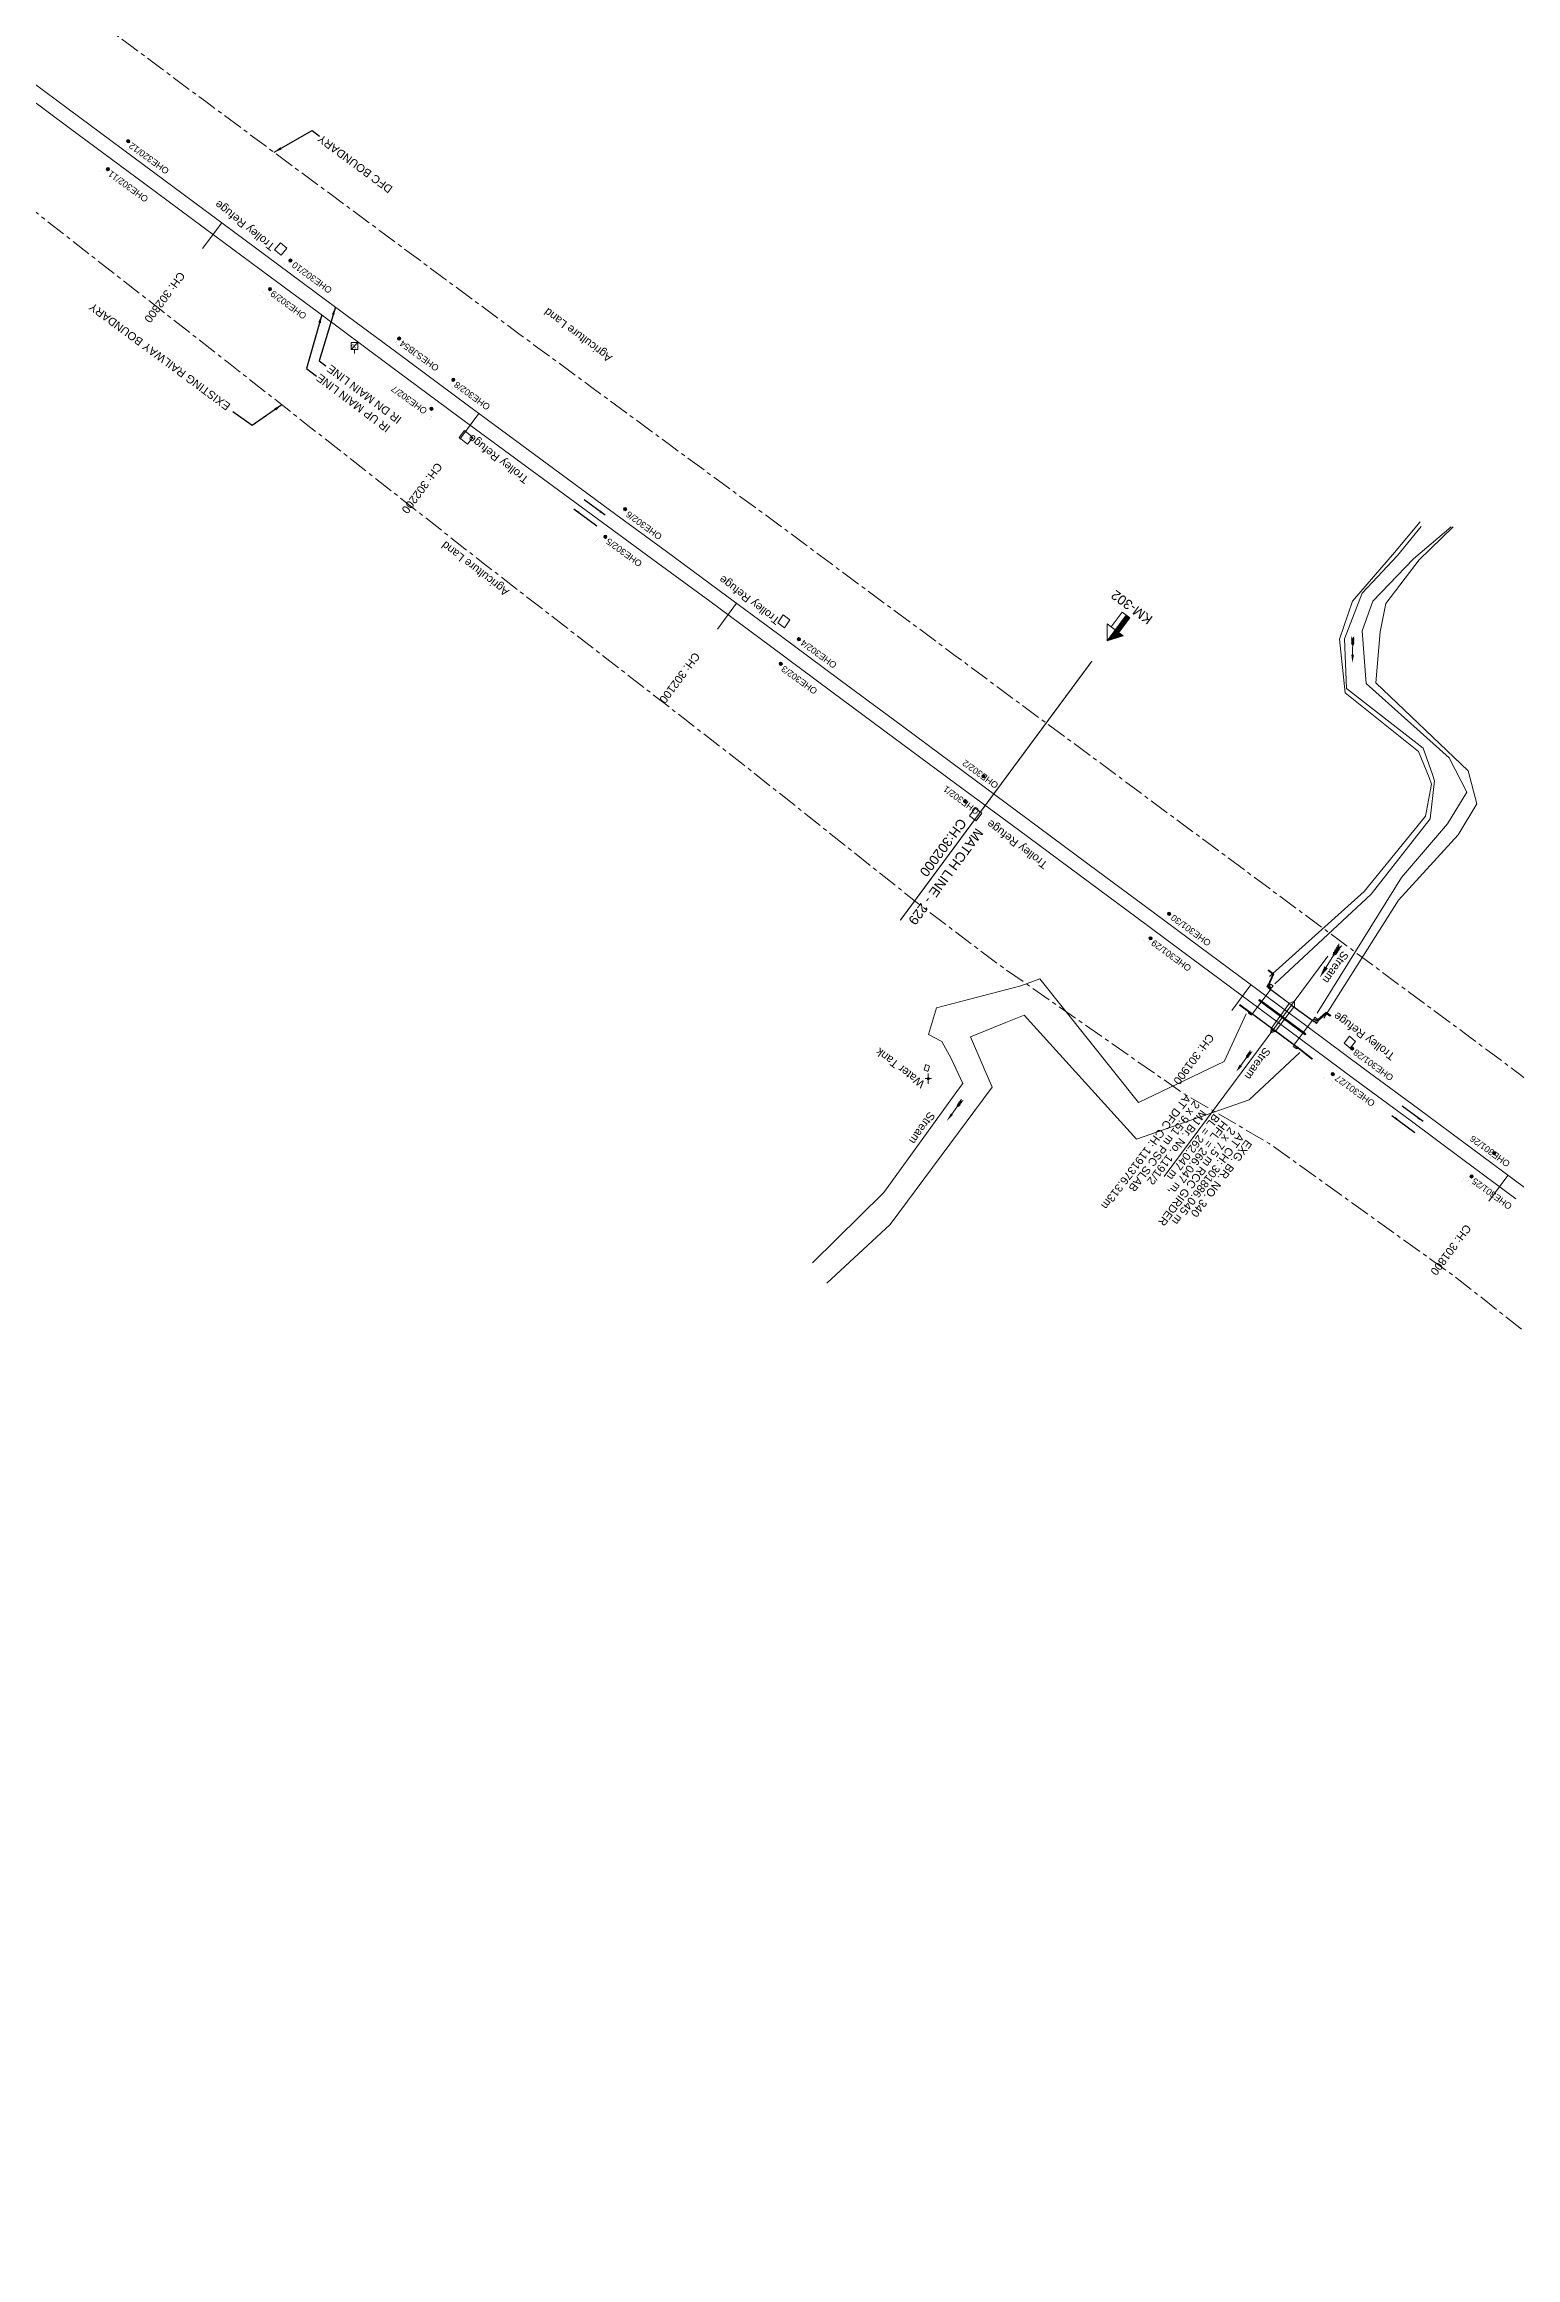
# Model space of a CAD drawing. Header units: metres. Extents: x 628572 to 650094, y 3375792 to 3391117.
# Drawn here: x 642899 to 643359, y 3380538 to 3381229 of the extents above; entities that cross this region are included whole.
import ezdxf
from ezdxf.enums import TextEntityAlignment as Align

# ---------------------------------------------------------------- set-up
doc = ezdxf.new("R2010")
doc.units = ezdxf.units.M
doc.header["$MEASUREMENT"] = 0
doc.linetypes.add('CENTER', pattern=[2, 1.25, -0.25, 0.25, -0.25])
doc.linetypes.add('PHANTOM2', pattern=[1.25, 0.625, -0.125, 0.125, -0.125, 0.125, -0.125])
for name, color, linetype, lineweight in [('Bore', 8, 'Continuous', 0), ('BRIDGE DETAILS PLAN', 7, 'Continuous', 0), ('CANAL_BOTTOM', 5, 'Continuous', 0), ('CANAL_TOP', 5, 'Continuous', 0), ('Culvert Parapet', 7, 'Continuous', 0), ('DFCC BOUNDARY', 6, 'CENTER', 0), ('Existing Chainage', 7, 'Continuous', 0), ('Existing IR Track', 143, 'Continuous', 0), ('Existing Railway Boundary', 7, 'CENTER', 0), ('flow direction', 7, 'Continuous', 0), ('KM STONE', 7, 'Continuous', 0), ('MATCH LINE', 7, 'Continuous', 0), ('OHE MAST', 8, 'Continuous', 0), ('Piers_Abutment', 7, 'Continuous', 0), ('Retaining Wall', 251, 'Continuous', 0), ('River Text', 5, 'Continuous', 0), ('Side Details', 251, 'Continuous', 0), ('Tank', 7, 'Continuous', 0), ('Text', 251, 'Continuous', 0), ('Trolley Stand', 251, 'Continuous', 0), ('Wing Wall', 7, 'Continuous', 0), ('WL', 7, 'Continuous', 0)]:
    doc.layers.add(name, color=color, linetype=linetype, lineweight=lineweight)
doc.styles.add('CUT-FILL', font='cut-fill.shx', dxfattribs={"height": 2})
doc.styles.get("Standard").update_dxf_attribs({"font": 'arial.ttf'})
doc.styles.add('Style-Arial', font='arial.ttf')
doc.styles.add('Text', font='arial.ttf', dxfattribs={"height": 2})
doc.dimstyles.new('ISO-25', dxfattribs={"dimtxt": 2.5, "dimasz": 2.5, "dimexe": 1.25, "dimexo": 0.625, "dimtad": 1, "dimtxsty": 'Standard', "dimcen": 2.5, "dimadec": 0, "dimazin": 0, "dimtfac": 1, "dimtmove": 0, "dimatfit": 3, "dimfxl": 1, "dimarcsym": 0})

# ---------------------------------------------------------------- blocks, each defined once
blk = doc.blocks.new('River A')
at = {"layer": 'River Text'}
for p, q in [((0, 0), (-3.6, 7.5, -1499.5)), ((0.1, 6), (-3.5, 13.6, -1499.5)), ((0.1, 3.3), (-3.5, 10.8, -1499.5)), ((0.2, 9.9), (-3.4, 17.4, -1499.5)), ((0.3, 12.9), (-3.3, 20.5, -1499.5)), ((0.4, 16.4), (-3.2, 24, -1499.5)), ((0.5, 20.3), (-3.1, 27.8, -1499.5)), ((0.5, 22.3), (0, 0)), ((0, 0), (4, 7.4, -1499.5)), ((0.1, 6), (4.1, 13.4, -1499.5)), ((0.1, 3.3), (4.1, 10.7, -1499.5)), ((0.2, 9.9), (4.2, 17.2, -1499.5)), ((0.3, 12.9), (4.3, 20.3, -1499.5)), ((0.4, 16.4), (4.4, 23.8, -1499.5)), ((0.5, 20.3), (4.5, 27.7, -1499.5))]:
    blk.add_line(p, q, dxfattribs=at)
at = {"layer": 'River Text', "flags": 128}
blk.add_lwpolyline([(-0.7, -27.7), (0.5, 22.3)], dxfattribs=at)
at = {"layer": 'River Text', "extrusion": (0, 0, -1)}
blk.add_solid([(-3.5, -27.8), (1.3, -52.7), (4.8, -27.6)], dxfattribs=at)
blk = doc.blocks.new('BORE')
at = {"ltscale": 0.5}
for q in [(-0.99, 0), (0, 1.64), (0.99, 0), (0, -1.64)]:
    blk.add_line((0, 0), q, dxfattribs=at)
blk.add_circle((0, 0), 0.328, dxfattribs=at)
blk = doc.blocks.new('WL')
at = {"layer": 'WL'}
for p, q in [((1.07, 3.42), (-1.06, 3.42)), ((-1.06, 3.42), (-1.06, 1.29)), ((-1.06, 1.29), (1.07, 1.29)), ((0, 1.29), (0, 0)), ((1.07, 1.29), (1.07, 3.42))]:
    blk.add_line(p, q, dxfattribs=at)
at = {"layer": 'WL', "flags": 128}
blk.add_lwpolyline([(-1.06, 1.29), (1.07, 3.42)], dxfattribs=at)
at = {"layer": 'WL', "char_height": 0.739, "attachment_point": 7, "rotation": 180, "line_spacing_factor": 0.6, "style": 'CUT-FILL'}
for s, insert in [('W', (-0.02, 2.94)), ('L', (0.5, 1.93))]:
    blk.add_mtext(s, dxfattribs=dict(at, insert=insert))
blk = doc.blocks.new('OHE MAST')
h = blk.add_hatch(color=256)
edge = h.paths.add_edge_path()
edge.add_arc((0, 0), 0.514, 0, 360)
at = {"const_width": 0.01, "flags": 128}
for points in [[(1.5, 3.5), (1.5, 2), (-1.5, 2), (-1.5, 3.5)], [(0, 2), (0, 0)]]:
    blk.add_lwpolyline(points, dxfattribs=at)
blk.add_circle((0, 0), 0.514)
blk = doc.blocks.new('KM POST PLAN')
h = blk.add_hatch(color=256)
h.paths.add_polyline_path([(-6.3, -8.5), (0, 0), (0, -8.5), (-3, -8.5)], flags=16)
h.paths.add_polyline_path([(-3, -20), (-3, -8.5), (0, -8.5), (0, -20)], flags=16)
at = {"flags": 128}
for points in [[(0, 0), (-6.3, -8.5), (6.3, -8.5)], [(0, 0), (0, -20)], [(0, 0), (6.3, -8.5)], [(3, -8.5), (3, -20), (-3, -20), (-3, -8.5)]]:
    blk.add_lwpolyline(points, dxfattribs=at)

msp = doc.modelspace()

# ---------------------------------------------------------------- linework, layer by layer
at = {"layer": 'BRIDGE DETAILS PLAN', "flags": 128}
msp.add_lwpolyline([(643249.2076, 3380875.7119), (643300.2563, 3380944.5685)], dxfattribs=at)
at = {"layer": 'CANAL_BOTTOM', "linetype": 'Continuous', "flags": 128}
for points in [[(643283.7362, 3380935.8317), (643313.8474, 3380963.8848), (643332.2836, 3380987.426), (643333.6248, 3380999.3568), (643332.9448, 3381001.283), (643330.051, 3381009.4638), (643306.1122, 3381028.1354), (643305.5209, 3381043.6378), (643311.0063, 3381057.8943), (643322.0609, 3381069.7025), (643329.4662, 3381078.7235)], [(643338.8137, 3381078.6475), (643327.0993, 3381068.7142), (643314.395, 3381055.4108), (643310.9979, 3381046.1374), (643312.2241, 3381029.6779), (643338.1768, 3381006.4872), (643343.7326, 3380995.7498), (643337.6283, 3380985.8375), (643323.2686, 3380969.1139), (643296.9361, 3380926.7201)]]:
    msp.add_lwpolyline(points, dxfattribs=at)
at = {"layer": 'CANAL_TOP', "linetype": 'Continuous', "flags": 128}
for points in [[(643282.0637, 3380938.1772), (643311.7001, 3380964.7319), (643330.8446, 3380988.2931), (643332.7052, 3380998.2381), (643331.9901, 3381000.3978), (643328.5965, 3381008.5031), (643305.6867, 3381026.8143), (643303.9165, 3381043.6098), (643307.997, 3381055.3999), (643321.1689, 3381070.6398), (643329.1692, 3381080.1871)], [(643339.3983, 3381078.6845), (643328.8789, 3381068.349), (643318.3726, 3381054.7255), (643316.6758, 3381045.8219), (643315.3129, 3381029.9625), (643344.1873, 3381002.4412), (643346.8256, 3380992.1002), (643341.0016, 3380982.414), (643322.3817, 3380962.0267), (643299.0483, 3380925.1057)], [(643274.7572, 3380926.4599), (643267.96, 3380911.6404), (643241.1784, 3380898.7671), (643210.3639, 3380937.4055), (643204.3503, 3380935.2501), (643178.0831, 3380928.3354), (643175.5567, 3380920.0438), (643179.7685, 3380917.8659), (643182.6065, 3380912.504), (643186.3052, 3380904.7898), (643185.2094, 3380903.3371), (643161.6106, 3380870.6419), (643139.3689, 3380848.6805)], [(643291.5243, 3380914.4627), (643275.7587, 3380899.6747), (643240.5287, 3380887.3603), (643205.3917, 3380926.1042), (643199.7013, 3380923.7967), (643188.6328, 3380919.3736), (643195.4955, 3380903.6004), (643163.5858, 3380860.6471), (643143.8015, 3380842.4026)]]:
    msp.add_lwpolyline(points, dxfattribs=at)
at = {"layer": 'Culvert Parapet', "linetype": 'Continuous', "flags": 128}
for points in [[(643278.9645, 3380930.9573), (643278.8828, 3380930.8998), (643286.051, 3380925.5891), (643286.1327, 3380925.6466), (643278.9645, 3380930.9573)], [(643288.8556, 3380929.3718), (643288.8099, 3380929.2824), (643281.6669, 3380934.6418), (643281.7126, 3380934.7312), (643288.8556, 3380929.3718)], [(643276.0637, 3380927.0043), (643275.988, 3380926.9199), (643283.1714, 3380921.5928), (643283.2447, 3380921.684), (643276.0637, 3380927.0043)], [(643286.0296, 3380925.4253), (643285.9595, 3380925.3267), (643278.786, 3380930.7088), (643278.8563, 3380930.796), (643286.0296, 3380925.4253)], [(643293.2816, 3380920.0631), (643293.2201, 3380919.9731), (643286.0441, 3380925.2946), (643286.087, 3380925.3986), (643293.2816, 3380920.0631)], [(643286.2364, 3380925.5915), (643286.1673, 3380925.5009), (643293.3363, 3380920.1796), (643293.4062, 3380920.2769), (643286.2364, 3380925.5915)], [(643288.9069, 3380929.145), (643288.9557, 3380929.257), (643296.1633, 3380923.9955), (643296.1144, 3380923.8835), (643288.9069, 3380929.145)], [(643283.4172, 3380921.6324), (643283.3641, 3380921.5398), (643290.4701, 3380916.1694), (643290.5406, 3380916.2653), (643283.4172, 3380921.6324)]]:
    msp.add_lwpolyline(points, close=True, dxfattribs=at)
at = {"layer": 'DFCC BOUNDARY', "ltscale": 5, "flags": 128}
msp.add_lwpolyline([(643812.3093, 3380572.2631), (643808.6724, 3380574.9777), (643793.2095, 3380586.5191), (643778.2448, 3380597.6421), (643763.3482, 3380608.7144), (643749.7736, 3380618.8204), (643735.9982, 3380629.076), (643723.1947, 3380638.6), (643709.7998, 3380648.5621), (643690.0477, 3380662.9402), (643670.4357, 3380677.2164), (643654.8999, 3380688.7702), (643639.33, 3380700.3503), (643623.6793, 3380711.9753), (643608.0162, 3380723.6096), (643592.0244, 3380735.5214), (643576.0362, 3380747.4305), (643559.2149, 3380759.9262), (643542.8146, 3380772.109), (643525.4077, 3380785.0526), (643508.5729, 3380797.5713), (643491.5674, 3380810.185), (643474.9054, 3380822.5435), (643458.6431, 3380834.5901), (643442.5469, 3380846.5134), (643427.1858, 3380857.9465), (643411.8459, 3380869.3639), (643394.9279, 3380881.9183), (643378.0712, 3380894.4272), (643361.5733, 3380906.6656), (643345.0316, 3380918.9365), (643327.8173, 3380931.7135), (643310.7678, 3380944.3682), (643276.4247, 3380969.8455), (643259.3635, 3380982.507), (643242.1351, 3380995.2928), (643222.7062, 3381009.6831), (643203.0589, 3381024.2351), (643183.8178, 3381038.4897), (643164.43, 3381052.853), (643145.2327, 3381067.0902), (643126.2605, 3381081.1605), (643109.9442, 3381093.1269), (643094.185, 3381104.6835), (643070.7732, 3381121.9216), (643047.567, 3381139.0085), (643025.8074, 3381155.1407), (643004.0325, 3381171.2845), (642988.5407, 3381182.7648), (642971.6994, 3381195.2495), (642949.8305, 3381211.504), (642926.6521, 3381228.7318), (642912.2142, 3381239.4542), (642897.7112, 3381250.225), (642880.681, 3381262.8766), (642863.5492, 3381275.6037), (642848.8569, 3381286.5082), (642830.5771, 3381300.0787), (642815.3655, 3381311.3602), (642796.6216, 3381325.2614), (642779.3631, 3381338.0981), (642762.2123, 3381350.8547), (642746.7818, 3381362.2976), (642731.1837, 3381373.8649), (642713.7244, 3381386.8427), (642695.8795, 3381400.107), (642676.186, 3381414.7288), (642656.3739, 3381429.4386), (642638.7427, 3381442.5386), (642620.5543, 3381456.0528), (642604.8402, 3381467.7078), (642587.9896, 3381480.2058), (642565.2925, 3381497.0883), (642541.6892, 3381514.6448), (642525.704, 3381526.5194), (642509.7629, 3381538.3612), (642491.0733, 3381552.2518), (642472.4595, 3381566.086), (642458.4237, 3381576.5074), (642444.2456, 3381587.0343), (642429.7967, 3381597.7603), (642415.357, 3381608.4793), (642397.6705, 3381621.593), (642380.0084, 3381634.6886), (642363.7544, 3381646.7691), (642347.2259, 3381659.0537), (642330.8575, 3381671.2261), (642314.3519, 3381683.5006), (642297.8931, 3381695.7457), (642281.8453, 3381707.6851), (642264.9228, 3381720.2432), (642248.3602, 3381732.5341), (642230.5414, 3381745.7954), (642212.7106, 3381759.0381), (642195.2367, 3381772.0213), (642177.7043, 3381785.0479), (642157.1992, 3381800.2569), (642136.6249, 3381815.5171), (642118.9645, 3381828.6404), (642101.3287, 3381841.7453), (642081.6266, 3381856.3336), (642061.8408, 3381870.9838), (642042.7256, 3381885.154), (642023.486, 3381899.4164), (642005.9697, 3381912.4264), (641988.4231, 3381925.4588), (641970.4215, 3381938.796), (641952.2749, 3381952.2408), (641931.9264, 3381967.3701), (641911.6528, 3381982.4438), (641898.9656, 3381991.8514), (641886.5608, 3382001.0055), (641876.0335, 3382008.8624), (641864.0463, 3382017.7726), (641852.3291, 3382026.4822), (641837.115, 3382037.7582), (641821.9667, 3382048.9854), (641806.6184, 3382060.3889), (641791.2687, 3382071.7933), (641778.1757, 3382081.5216), (641765.0647, 3382091.263), (641751.1214, 3382101.6324), (641737.1136, 3382112.0497), (641726.4516, 3382119.9432), (641715.7754, 3382127.8472), (641700.446, 3382139.2493), (641685.0398, 3382150.7085), (641672.5358, 3382160.0238), (641659.9859, 3382169.3732), (641642.1375, 3382182.6543), (641624.3659, 3382195.8782), (641611.4997, 3382205.4411), (641598.7051, 3382214.9508), (641579.3318, 3382229.3615), (641559.9393, 3382243.7865), (641545.7561, 3382254.3093), (641531.6069, 3382264.7929), (641516.2129, 3382276.2423), (641500.7739, 3382287.7114), (641484.9887, 3382299.3992), (641469.298, 3382311.017), (641453.4587, 3382322.7603), (641437.5808, 3382334.5322), (641423.9882, 3382344.5278), (641410.4861, 3382354.4572), (641398.1591, 3382363.7061), (641385.5887, 3382373.1374), (641369.5481, 3382385.0615), (641353.581, 3382396.931), (641340.174, 3382406.8961), (641326.8342, 3382416.8112), (641313.9782, 3382426.3292), (641301.2155, 3382435.7781), (641284.3444, 3382448.3055), (641267.4776, 3382460.8298), (641251.7036, 3382472.5569), (641235.976, 3382484.2496), (641219.0383, 3382496.817), (641202.2584, 3382509.2673), (641189.76, 3382518.5659), (641177.2671, 3382527.8539), (641163.4298, 3382538.1046), (641149.6816, 3382548.2893), (641137.5323, 3382557.3376), (641125.4142, 3382566.3629), (641111.3917, 3382576.7766), (641097.4434, 3382587.1352), (641086.4887, 3382595.2709), (641075.334, 3382603.5555), (641061.7644, 3382613.6593), (641047.9094, 3382623.9756), (641033.6643, 3382634.5297), (641019.4811, 3382645.038), (641006.7027, 3382654.5421), (640993.8916, 3382664.0705), (640978.9563, 3382675.1623), (640963.9965, 3382686.2723), (640946.2836, 3382699.3937), (640928.6538, 3382712.4537), (640913.4131, 3382723.7566), (640898.2075, 3382735.0336), (640883.6572, 3382745.852), (640855.1845, 3382767.015), (640841.3158, 3382777.3197), (640825.904, 3382788.7498), (640810.5106, 3382800.1663), (640797.3056, 3382809.9954), (640784.0814, 3382819.8389), (640767.3829, 3382832.244), (640750.7597, 3382844.5932), (640734.5712, 3382856.624), (640718.4561, 3382868.6002), (640700.8318, 3382881.7023), (640683.2571, 3382894.7676), (640668.0149, 3382906.0851), (640653.0827, 3382917.1726), (640637.096, 3382929.0729), (640621.3126, 3382940.8219), (640606.7688, 3382951.6133), (640592.2397, 3382962.3937), (640576.5383, 3382974.0634), (640560.8512, 3382985.7224), (640545.651, 3382997.022), (640530.4116, 3383008.3505), (640516.6491, 3383018.562), (640502.8751, 3383028.782), (640490.7881, 3383037.7114), (640478.8397, 3383046.5383), (640463.3449, 3383058.0659), (640447.6782, 3383069.721), (640428.9748, 3383083.5735), (640410.2094, 3383097.4719), (640387.4808, 3383114.4141), (640364.785, 3383131.332), (640350.7429, 3383141.7456), (640336.708, 3383152.1537), (640321.9965, 3383163.0459), (640307.2262, 3383173.9816), (640293.057, 3383184.4985), (640278.9681, 3383194.9558), (640263.9534, 3383206.1214), (640248.9885, 3383217.2501), (640234.9895, 3383227.6511), (640220.8998, 3383238.1196), (640203.1822, 3383251.2592), (640185.3658, 3383264.472), (640169.5446, 3383276.2399), (640153.6227, 3383288.0852), (640140.9567, 3383297.4857), (640127.9156, 3383307.1648), (640111.7201, 3383319.2), (640095.1302, 3383331.5282), (640080.0724, 3383342.6864), (640064.9887, 3383353.8638), (640050.3238, 3383364.7642), (640035.5809, 3383375.7224), (640023.8916, 3383384.3981), (640012.2409, 3383393.045), (639998.431, 3383403.2737), (639984.6827, 3383413.4567), (639970.0377, 3383424.3322), (639950.049, 3383439.1796), (639942.8737, 3383444.5141), (639926.5747, 3383456.6308), (639913.4666, 3383466.3801), (639896.5934, 3383478.9297), (639881.5054, 3383490.1549), (639866.4939, 3383501.3233), (639852.4765, 3383511.7446), (639838.5065, 3383522.1306), (639823.7382, 3383533.0543), (639809.0966, 3383543.8841), (639795.0765, 3383554.2956), (639781.0402, 3383564.7193), (639768.5196, 3383574.0242), (639755.953, 3383583.3633), (639741.5243, 3383594.0903), (639727.0981, 3383604.8155), (639713.2608, 3383615.1067), (639699.4745, 3383625.36), (639684.1093, 3383636.7884), (639668.7758, 3383648.193), (639654.5483, 3383658.7838), (639640.2683, 3383669.4137), (639622.7576, 3383682.4104), (639605.3264, 3383695.3482), (639590.884, 3383706.0812), (639576.4835, 3383716.7831), (639562.3867, 3383727.2481), (639548.2532, 3383737.7403), (639534.822, 3383747.7129), (639521.3566, 3383757.711), (639505.358, 3383769.5842), (639489.3927, 3383781.4328), (639473.4311, 3383793.2886), (639457.4738, 3383805.1412), (639442.7456, 3383816.0648), (639428.0129, 3383826.9918), (639404.2096, 3383844.6857), (639380.3313, 3383862.4353), (639363.908, 3383874.6137), (639346.9106, 3383887.212), (639330.3344, 3383899.5156)], dxfattribs=at)
at = {"layer": 'Existing Chainage', "color": 7, "linetype": 'Continuous', "lineweight": 13, "flags": 128}
for points in [[(642948.8209, 3381165.6319), (642954.7821, 3381173.6609)], [(643029.152, 3381106.0314), (643035.0919, 3381114.0761)], [(643109.6637, 3381046.741), (643115.6136, 3381054.7783)], [(643186.9986, 3380983.1622), (643195.9351, 3380995.2095)], [(643270.2804, 3380927.59), (643276.2409, 3380935.6194)], [(643350.5822, 3380868.008), (643356.5492, 3380876.0327)]]:
    msp.add_lwpolyline(points, dxfattribs=at)
at = {"layer": 'Existing IR Track', "flags": 128}
for points in [[(643361.6877, 3380872.2119), (643345.1441, 3380884.5131), (643328.6182, 3380896.8019), (643311.3807, 3380909.566), (643294.1786, 3380922.3038), (643260.3573, 3380947.4103), (643242.9209, 3380960.3502), (643225.7774, 3380973.0729), (643206.2986, 3380987.522), (643186.8981, 3381001.913), (643167.4354, 3381016.3684), (643148.0111, 3381030.7951), (643128.8414, 3381044.9861), (643110.1532, 3381058.8205), (643093.668, 3381070.9075), (643077.8818, 3381082.4822), (643054.4754, 3381099.7644), (643031.4004, 3381116.8018), (643009.4601, 3381133.0859), (642987.6286, 3381149.2894), (642972.215, 3381160.7258), (642955.2392, 3381173.3215), (642933.4648, 3381189.4884), (642910.4337, 3381206.5882), (642895.8448, 3381217.4119)], [(643359.0018, 3380868.7298), (643342.5082, 3380880.9649), (643325.9665, 3380893.2358), (643308.7452, 3380906.018), (643291.6957, 3380918.6727), (643257.3591, 3380944.1452), (643240.2932, 3380956.8102), (643223.0647, 3380969.5961), (643203.6602, 3380983.9683), (643184.0129, 3380998.5204), (643164.7689, 3381012.7771), (643145.3811, 3381027.1404), (643126.1708, 3381041.3873), (643107.267, 3381055.4068), (643091.0194, 3381067.3228), (643075.2366, 3381078.8967), (643051.7999, 3381096.1531), (643028.5512, 3381113.2713), (643006.7494, 3381129.4348), (642984.9744, 3381145.5787), (642969.4881, 3381157.055), (642952.6264, 3381169.5547), (642930.7413, 3381185.8212), (642907.5629, 3381203.0491), (642893.1352, 3381213.7639)]]:
    msp.add_lwpolyline(points, dxfattribs=at)
at = {"layer": 'Existing Railway Boundary', "ltscale": 5, "flags": 128}
msp.add_lwpolyline([(631983.38, 3389039.032), (631997.7807, 3389029.4226), (631998.0481, 3389028.4172), (632017.689, 3389013.381), (632054.7643, 3388986.9088), (632106.6339, 3388955.856), (632154.9467, 3388925.0992), (632230.8669, 3388875.9972), (632261.2753, 3388857.0709), (632290.5359, 3388840.2738), (632385.6616, 3388776.6365), (632400.5735, 3388766.5357), (632397.5375, 3388762.1235), (632395.5364, 3388759.1088), (632389.2973, 3388750.367), (632386.7075, 3388746.9674), (632380.0799, 3388739.4039), (632361.8258, 3388715.063), (632365.1364, 3388712.5802), (632373.8273, 3388706.8724), (632388.4278, 3388697.2834), (632403.5607, 3388687.3436), (632418.7904, 3388677.3402), (632434.5002, 3388667.0345), (632450.2517, 3388656.7014), (632466.7864, 3388645.8571), (632483.3195, 3388635.0137), (632501.7611, 3388622.9148), (632520.2525, 3388610.7831), (632536.8197, 3388599.9238), (632553.3588, 3388589.0829), (632565.8495, 3388580.885), (632578.4671, 3388572.604), (632596.9196, 3388560.5289), (632615.4939, 3388548.3741), (632635.6038, 3388535.295), (632652.8405, 3388523.9973), (632669.9946, 3388512.743), (632686.4084, 3388501.9869), (632696.8068, 3388495.1588), (632732.8678, 3388550.0585), (632815.552, 3388494.313), (632865.8266, 3388462.6693), (632954.7858, 3388408.1832), (633025.1519, 3388369.9037), (633056.7277, 3388353.8904), (633065.1399, 3388349.0145), (633088.5914, 3388328.9973), (633152.5885, 3388273.22), (633202.5468, 3388242.3953), (633264.4413, 3388204.6969), (633318.529, 3388171.7998), (633353.1394, 3388148.7029), (633406.9301, 3388112.3266), (633420.502, 3388103.4378), (633436.8123, 3388092.7008), (633466.2362, 3388073.356), (633479.8402, 3388064.4269), (633497.3225, 3388052.9837), (633514.7073, 3388041.6043), (633531.7969, 3388030.3277), (633546.129, 3388020.9518), (633562.4852, 3388010.2117), (633576.5949, 3388000.9466), (633594.4174, 3387989.2137), (633606.8568, 3387981.0241), (633607.7091, 3387982.3188), (633610.8424, 3387980.256), (633626.8506, 3387969.7582), (633642.9494, 3387959.201), (633660.1619, 3387947.8844), (633677.4438, 3387936.5221), (633693.0899, 3387926.2037), (633708.7685, 3387915.8637), (633726.0343, 3387904.4973), (633743.3468, 3387893.1002), (633758.2779, 3387883.3197), (633773.1647, 3387873.5681), (633789.2894, 3387862.9617), (633805.4356, 3387852.3412), (633820.4764, 3387842.4668), (633835.4704, 3387832.6232), (633852.0416, 3387821.7432), (633886.4734, 3387799.1411), (633904.4207, 3387787.3621), (633919.3393, 3387777.5707), (633934.3023, 3387767.7502), (633949.6629, 3387757.6969), (633964.9235, 3387747.7091), (633980.0551, 3387737.7098), (633995.2041, 3387727.6988), (634012.3387, 3387716.4289), (634029.3333, 3387705.2512), (634045.5362, 3387694.5849), (634061.6293, 3387683.9862), (634078.9907, 3387672.5929), (634096.3149, 3387661.224), (634113.1506, 3387650.1721), (634130.0059, 3387639.1072), (634145.8823, 3387628.6414), (634161.8963, 3387618.085), (634177.8703, 3387607.6107), (634193.7633, 3387597.1895), (634209.9993, 3387586.506), (634226.097, 3387575.9134), (634243.1652, 3387564.6955), (634260.1615, 3387553.5249), (634275.6177, 3387543.3646), (634291.1318, 3387533.1662), (634296.8083, 3387529.4449), (634291.9143, 3387522.0113), (634301.9583, 3387515.4268), (634317.7028, 3387505.1053), (634344.1271, 3387487.7818), (634370.6963, 3387470.3636), (634386.1901, 3387460.3813), (634401.9429, 3387450.229), (634426.4972, 3387434.0857), (634451.3792, 3387417.727), (634475.9114, 3387401.5928), (634500.3759, 3387385.5031), (634523.6732, 3387370.1555), (634547.0997, 3387354.7227), (634564.8006, 3387343.068), (634582.571, 3387331.3674), (634601.3879, 3387318.9723), (634620.2858, 3387306.5238), (634639.3106, 3387294.0156), (634658.1243, 3387281.6461), (634679.4814, 3387267.2836), (634702.026, 3387254.0413), (634712.9167, 3387246.4104), (634726.0042, 3387238.4627), (634737.8854, 3387230.0656), (634750.9438, 3387221.7267), (634764.9008, 3387212.4131), (634775.612, 3387204.6159), (634789.3703, 3387195.959), (634801.4607, 3387188.869), (634814.7172, 3387180.8194), (634815.4987, 3387180.2694), (634827.9598, 3387171.3498), (634840.5994, 3387164.128), (634854.2176, 3387155.5292), (634871.8787, 3387143.9515), (634877.6173, 3387139.7695), (634887.5373, 3387132.4757), (634902.4262, 3387121.5277), (634921.3448, 3387107.4791), (634940.6674, 3387093.1306), (634962.2421, 3387077.0753), (634984.1126, 3387060.8), (635000.5185, 3387048.6195), (635017.0238, 3387036.3652), (635035.7455, 3387022.426), (635054.4369, 3387008.5092), (635082.1937, 3386987.9155), (635109.8573, 3386967.3911), (635134.2436, 3386949.2611), (635158.5309, 3386931.2047), (635180.7563, 3386914.7058), (635202.7867, 3386898.3516), (635206.1213, 3386895.8016), (635211.1242, 3386892.0437), (635230.1367, 3386877.9281), (635249.207, 3386863.7701), (635270.9723, 3386847.61), (635292.819, 3386831.3895), (635313.1117, 3386816.3456), (635333.3618, 3386801.3334), (635352.372, 3386787.2182), (635371.5331, 3386772.9909), (635390.4616, 3386758.9197), (635409.8226, 3386744.527), (635427.2062, 3386731.6093), (635445.0434, 3386718.3546), (635461.6171, 3386706.0794), (635478.4695, 3386693.5976), (635493.4196, 3386682.4884), (635508.6023, 3386671.2062), (635518.0063, 3386664.2196), (635527.5618, 3386657.1206), (635543.461, 3386645.2907), (635559.7145, 3386633.1978), (635591.676, 3386610.2688), (635606.0755, 3386599.5015), (635620.6466, 3386588.6057), (635636.5434, 3386576.7606), (635652.3995, 3386564.9458), (635668.2493, 3386553.1365), (635683.9787, 3386541.4169), (635700.2614, 3386528.9886), (635716.7419, 3386516.4094), (635732.9183, 3386504.3569), (635749.0007, 3386492.3748), (635764.9276, 3386480.5277), (635780.91, 3386468.6394), (635796.8963, 3386456.7694), (635812.8908, 3386444.8934), (635829.3631, 3386432.6938), (635845.7912, 3386420.527), (635861.6814, 3386408.7334), (635877.6317, 3386396.8953), (635893.2055, 3386385.3425), (635908.8769, 3386373.7174), (635925.058, 3386361.6972), (635941.2668, 3386349.6564), (635956.6865, 3386338.1889), (635972.0823, 3386326.7391), (635987.7899, 3386315.0493), (636003.5308, 3386303.3347), (636019.0977, 3386291.765), (636034.6476, 3386280.2079), (636050.7681, 3386268.2256), (636066.8961, 3386256.2378), (636083.1084, 3386244.1987), (636099.3561, 3386232.1333), (636114.134, 3386221.1471), (636147.8198, 3386196.1265), (636166.7058, 3386182.1085), (636182.4635, 3386170.4111), (636198.2037, 3386158.7268), (636214.3364, 3386146.7471), (636230.3919, 3386134.8247), (636230.9614, 3386134.4025), (636228.154, 3386130.995), (636300.9317, 3386076.4069), (636382.1931, 3386014.4435), (636463.0816, 3385952.0584), (636544.2755, 3385889.3268), (636568.8921, 3385871.1182), (636613.4471, 3385839.7025), (636628.0709, 3385853.6506), (636650.5128, 3385835.4717), (636693.9069, 3385800.1065), (636686.7095, 3385790.4003), (636696.0629, 3385782.3378), (636710.473, 3385769.9165), (636766.0138, 3385726.4206), (636849.4668, 3385668.9836), (636931.64, 3385608.8479), (637013.8419, 3385548.1951), (637096.6082, 3385488.6336), (637121.9489, 3385470.2058), (637176.9181, 3385426.1737), (637258.1753, 3385363.4078), (637340.1494, 3385301.7514), (637422.2947, 3385241.0852), (637447.0788, 3385223.2045), (637528.2227, 3385160.8768), (637610.9552, 3385100.7612), (637694.8717, 3385041.953), (637753.3499, 3385002.2846), (637771.5944, 3384989.982), (637771.5944, 3384979.4924), (637852.0915, 3384922.0343), (637935.0162, 3384862.0714), (637993.4351, 3384821.4573), (638019.0158, 3384803.2052), (638102.4107, 3384745.0584), (638178.9785, 3384688.3398), (638237.6603, 3384636.8079), (638344.701, 3384557.2221), (638427.4112, 3384496.8586), (638508.4228, 3384435.5926), (638565.3238, 3384391.9743), (638589.782, 3384373.2765), (638631.8324, 3384337.8543), (638619.2503, 3384320.7689), (638700.6253, 3384258.2275), (638758.2306, 3384210.1286), (638748.4263, 3384194.4881), (638832.9819, 3384135.241), (638898.2751, 3384089.8354), (638910.685, 3384104.7359), (638994.0238, 3384045.8483), (639077.2216, 3383986.384), (639102.1383, 3383968.0886), (639159.8745, 3383926.5901), (639184.8741, 3383908.5552), (639242.6613, 3383867.4991), (639268.1519, 3383849.1332), (639327.9549, 3383811.5106), (639354.2186, 3383795.0507), (639414.5653, 3383756.9689), (639440.0428, 3383739.3736), (639498.3493, 3383699.1058), (639523.8465, 3383681.6785), (639574.9736, 3383646.7331), (639583.1624, 3383652.0276), (639689.1575, 3383571.5368), (639770.3529, 3383510.1038), (639826.8338, 3383467.0843), (639851.6063, 3383448.3401), (639907.8381, 3383405.1303), (639928.7552, 3383389.2727), (639932.4136, 3383385.8226), (639987.4639, 3383341.8457), (640012.7135, 3383323.0928), (640093.1273, 3383262.0565), (640171.8725, 3383196.1592), (640228.3322, 3383153.381), (640311.5957, 3383095.2106), (640394.8641, 3383036.2274), (640477.4145, 3382977.0386), (640559.1827, 3382915.4685), (640665.4567, 3382835.3045), (640720.6935, 3382789.5682), (640744.1896, 3382769.9043), (640801.5333, 3382727.7921), (640884.497, 3382668.355), (640967.4181, 3382609.4811), (641049.3321, 3382547.9775), (641130.842, 3382487.0083), (641212.6929, 3382426.3203), (641295.2397, 3382366.2732), (641377.1032, 3382305.6407), (641458.6913, 3382244.4694), (641539.788, 3382182.3426), (641622.1383, 3382122.0097), (641702.364, 3382062.6427), (641784.5528, 3382001.6936), (641867.0132, 3381941.5198), (641973.939, 3381862.1361), (642047.1447, 3381806.5386), (642111.3474, 3381756.247), (642135.5451, 3381737.1522), (642191.6481, 3381692.8805), (642216.3665, 3381674.0919), (642297.8377, 3381612.4104), (642380.4062, 3381552.4772), (642463.3246, 3381492.4122), (642545.7114, 3381431.7783), (642627.5896, 3381371.9523), (642710.042, 3381311.7191), (642794.2249, 3381254.3826), (642875.8129, 3381193.2771), (642956.3456, 3381130.3141), (643036.4583, 3381067.3443), (643117.185, 3381004.8095), (643172.4593, 3380960.8682), (643197.158, 3380942.1115), (643255.3116, 3380901.5691), (643282.0179, 3380885.9855), (643340.0019, 3380844.3971), (643414.9945, 3380785.1482), (643451.8986, 3380756.7808), (643532.8037, 3380694.4612), (643535.2972, 3380692.6635), (643551.2784, 3380680.8194), (643567.3357, 3380668.919), (643583.0638, 3380657.2952), (643598.7082, 3380645.7333), (643614.3081, 3380634.1892), (643630.1523, 3380622.4653), (643650.0814, 3380608.0318), (643669.585, 3380593.9065), (643682.7179, 3380584.1884), (643695.5222, 3380574.7117), (643709.3225, 3380564.4893), (643722.9637, 3380554.3847), (643737.887, 3380543.3483), (643752.8235, 3380532.3022), (643768.2592, 3380520.8389), (643783.7331, 3380509.3472), (643799.7855, 3380497.4973), (643815.9413, 3380485.5714), (643832.7782, 3380473.1288), (643849.7289, 3380460.6021), (643866.059, 3380448.5159), (643882.3496, 3380436.4589), (643898.3816, 3380424.7148), (643914.2305, 3380413.1048), (643929.3278, 3380401.9147), (643944.4267, 3380390.7231), (643959.7518, 3380379.1349), (643975.3902, 3380367.3097), (643987.907, 3380358.1055), (644000.1603, 3380349.0958), (644017.4569, 3380336.3184), (644034.4669, 3380323.7528), (644046.4455, 3380314.9727), (644249.4258, 3380165.3983), (644621.007, 3379887.6965), (644676.9944, 3379845.4482), (644702.8645, 3379825.9912), (644738.6024, 3379799.4801), (644742.2817, 3379796.7418), (644771.2557, 3379773.8192), (644804.6479, 3379750.2058), (644834.554, 3379728.6172), (644848.5372, 3379718.5093), (644863.2911, 3379707.9396), (644878.1999, 3379697.2589), (644893.8111, 3379686.127), (644909.381, 3379675.0245), (644918.4816, 3379668.5863), (644935.1691, 3379656.7791), (644907.7997, 3379620.3367), (644936.8456, 3379598.666), (644961.4527, 3379618.4234), (645145.9779, 3379481.4776), (645154.4712, 3379493.1591), (645276.7247, 3379402.534), (645270.2115, 3379393.7381), (645468.3754, 3379252.8811), (645478.6859, 3379267.1096), (645498.5589, 3379252.3702), (645510.5872, 3379243.9988), (645510.5872, 3379243.9988), (645531.3517, 3379228.922), (645544.8911, 3379218.91), (645549.0311, 3379215.8257)], dxfattribs=at)
at = {"layer": 'MATCH LINE', "linetype": 'PHANTOM2', "ltscale": 15, "const_width": 0.4}
msp.add_lwpolyline([(643226.5862, 3381036.6681), (643166.7485, 3380955.7317)], dxfattribs=at)
at = {"layer": 'Piers_Abutment', "linetype": 'Continuous', "flags": 128}
for points in [[(643276.6425, 3380926.3527), (643282.4877, 3380934.2385)], [(643289.6454, 3380916.6692), (643295.5101, 3380924.5443)]]:
    msp.add_lwpolyline(points, dxfattribs=at)
msp.add_lwpolyline([(643288.3494, 3380929.8618), (643289.919, 3380930.4891), (643289.8867, 3380928.8774), (643283.8663, 3380920.9928), (643282.4701, 3380920.5255), (643282.5731, 3380921.8895), (643288.3494, 3380929.8618)], close=True, dxfattribs=at)
at = {"layer": 'Retaining Wall', "linetype": 'Continuous', "flags": 128}
for points in [[(643275.8977, 3380926.8576), (643276.0147, 3380927.0273), (643272.8099, 3380929.3744), (643272.6929, 3380929.2047), (643275.8977, 3380926.8576)], [(643290.5814, 3380916.2597), (643290.4701, 3380916.1694), (643295.3485, 3380912.3076), (643295.4753, 3380912.4987), (643290.5814, 3380916.2597)]]:
    msp.add_lwpolyline(points, close=True, dxfattribs=at)
at = {"layer": 'Tank', "linetype": 'Continuous', "flags": 128}
msp.add_lwpolyline([(643175.3247, 3380908.4904), (643174.2008, 3380909.0543), (643174.7761, 3380910.7192), (643175.9001, 3380910.1553), (643175.3247, 3380908.4904)], close=True, dxfattribs=at)
at = {"layer": 'Trolley Stand', "linetype": 'Continuous', "flags": 128}
for points in [[(642971.3167, 3381165.2207), (642973.1172, 3381167.4272), (642975.0958, 3381165.7559), (642973.2953, 3381163.5494), (642971.3167, 3381165.2207)], [(643033.2192, 3381106.6235), (643031.5885, 3381104.5221), (643028.9482, 3381106.6223), (643030.5828, 3381108.7287), (643033.2192, 3381106.6235)], [(643132.2404, 3381049.6057), (643130.5355, 3381047.1566), (643128.4987, 3381048.7216), (643130.2041, 3381051.1715), (643132.2404, 3381049.6057)], [(643188.3486, 3380988.3987), (643190.1576, 3380990.8135), (643192.2307, 3380989.2502), (643190.4193, 3380986.8323), (643188.3486, 3380988.3987)], [(643308.9761, 3380917.8809), (643307.2919, 3380915.7322), (643305.3523, 3380917.3386), (643307.0365, 3380919.4873), (643308.9761, 3380917.8809)]]:
    msp.add_lwpolyline(points, close=True, dxfattribs=at)
at = {"layer": 'Wing Wall', "linetype": 'Continuous', "flags": 128}
for points in [[(643281.9939, 3380935.7145), (643281.794, 3380935.8278), (643283.1155, 3380938.9085), (643281.6775, 3380940.0647), (643281.786, 3380940.2357), (643283.4466, 3380938.9005), (643281.9939, 3380935.7145)], [(643281.4859, 3380934.8171), (643281.2134, 3380935.0386), (643281.6852, 3380935.8443), (643281.9578, 3380935.6228), (643281.4859, 3380934.8171)], [(643281.7716, 3380935.2589), (643282.6378, 3380934.5508), (643282.4067, 3380934.2804), (643281.5405, 3380934.9885), (643281.7716, 3380935.2589)], [(643282.4153, 3380935.8287), (643281.948, 3380935.1993), (643282.7143, 3380934.5797), (643283.1816, 3380935.209), (643282.4153, 3380935.8287)], [(643275.6668, 3380927.028), (643275.4963, 3380926.7584), (643276.4072, 3380926.1067), (643276.6064, 3380926.4146), (643275.6668, 3380927.028)], [(643296.508, 3380923.8437), (643296.7044, 3380924.3198), (643295.8828, 3380924.8922), (643295.5335, 3380924.5055), (643296.508, 3380923.8437)], [(643296.2482, 3380925.4205), (643296.9926, 3380924.8484), (643296.6611, 3380924.4271), (643295.9167, 3380924.9992), (643296.2482, 3380925.4205)], [(643296.4191, 3380923.7266), (643296.8948, 3380924.5107), (643297.3079, 3380924.1767), (643296.7883, 3380923.4991), (643296.4191, 3380923.7266)], [(643297.0056, 3380924.5003), (643297.2685, 3380924.291), (643299.7481, 3380926.5984), (643300.951, 3380925.8009), (643301.1943, 3380925.9809), (643299.7538, 3380926.9828), (643297.0056, 3380924.5003)], [(643282.7197, 3380921.8484), (643282.559, 3380921.6153), (643283.5056, 3380921.0031), (643283.6663, 3380921.2362), (643282.7197, 3380921.8484)], [(643289.7228, 3380916.6725), (643289.5086, 3380916.3296), (643290.6427, 3380915.5607), (643290.8569, 3380915.9037), (643289.7228, 3380916.6725)]]:
    msp.add_lwpolyline(points, close=True, dxfattribs=at)

# ---------------------------------------------------------------- block references
at = {"layer": 'Bore', "linetype": 'Continuous'}
msp.add_blockref('BORE', (643175.491, 3380906.267), dxfattribs=at)
at = {"layer": 'KM STONE'}
ref = msp.add_blockref('KM POST PLAN', (643231.3235, 3381043.0758), dxfattribs=dict(at, xscale=0.4999999999999998, yscale=0.4999999999999998, zscale=0.4999999999999998, rotation=143.5234969409069))
ref.add_attrib('KM-POST', 'KM-302', dxfattribs={"layer": '0', "height": 3, "rotation": 143.523497, "style": 'Style-Arial'}).set_placement((643239.0519, 3381053.5291), align=Align.MIDDLE_CENTER)
at = {"layer": 'OHE MAST', "color": 2, "rotation": 143.3908318566117}
for p in [(642925.574, 3381199.132), (642919.235, 3381190.425), (642976.256, 3381161.841), (642969.854, 3381152.943), (643010.171, 3381137.501), (643027.124, 3381124.601), (643020.306, 3381115.55), (643080.765, 3381084.201), (643074.609, 3381075.566), (643135.087, 3381043.544), (643129.389, 3381035.877), (643192.716, 3381000.747), (643186.961, 3380992.923), (643250.694, 3380957.771), (643244.917, 3380950.098), (643307.873, 3380915.722), (643301.824, 3380907.701), (643352.223, 3380882.98), (643345.194, 3380875.69)]:
    msp.add_blockref('OHE MAST', p, dxfattribs=at)
at = {"layer": 'River Text'}
for p, xscale, yscale, zscale, rotation in [((643308.0608, 3381041.4727), 0.1, 0.1, 0.1, 0.880448070951157), ((643301.9827, 3380944.5791), 0.1499234070063734, 0.1499234070063734, 0.1499234070063734, 329.282590295476), ((643274.7454, 3380912.6354), 0.1, 0.1, 0.1, 325.3094313037136), ((643184.4565, 3380897.3728), 0.1, 0.1, 0.1, 325.3094313037136)]:
    msp.add_blockref('River A', p, dxfattribs=dict(at, xscale=xscale, yscale=yscale, zscale=zscale, rotation=rotation))
at = {"layer": 'WL', "linetype": 'Continuous'}
msp.add_blockref('WL', (642996.271, 3381132.785), dxfattribs=at)

# ---------------------------------------------------------------- texts
at = {"layer": 'BRIDGE DETAILS PLAN', "color": 10}
for s, p in [('AT DFC CH: 1191376.313m', (643255.7244, 3380901.6559)), ('2 x 9.51 m PSC SLAB', (643258.5588, 3380899.5636)), (' MJ Br. No. 1191/2', (643261.2059, 3380897.5513))]:
    msp.add_text(s, height=2.5, rotation=233, dxfattribs=at).set_placement(p)
at = {"layer": 'BRIDGE DETAILS PLAN'}
for s, p in [('2 x 7.5 m RCC GIRDER', (643269.6689, 3380891.3409)), ('BL = 262.047 m', (643264.7621, 3380895.5059)), ('HFL = 266.047 m,', (643267.2155, 3380893.4234)), ('AT CH: 301886.045 m', (643272.3677, 3380889.5033)), ('EXG. BR. NO. 340', (643274.8211, 3380887.4208))]:
    msp.add_text(s, height=2.5, rotation=233, dxfattribs=at).set_placement(p)
at = {"layer": 'CANAL_BOTTOM', "linetype": 'Continuous'}
for p in [(643304.9314, 3380946.3531), (643280.5591, 3380916.2735), (643175.7489, 3380896.1547)]:
    msp.add_text('Stream', height=2.5, rotation=235.2616129, dxfattribs=at).set_placement(p)
at = {"layer": 'DFCC BOUNDARY', "linetype": 'Continuous', "ltscale": 5}
msp.add_text('DFC BOUNDARY', height=2.5, rotation=143.5, dxfattribs=at).set_placement((642985.2021, 3381200.3481), align=Align.MIDDLE_RIGHT)
at = {"layer": 'Existing Chainage', "color": 7, "lineweight": 0, "attachment_point": 4, "line_spacing_factor": 0.6, "style": 'Style-Arial'}
for s, insert, char_height, rotation in [('CH: 302300', (642942.5251, 3381157.8514), 2.5, 233.4072232), ('CH: 302200', (643022.877, 3381098.2341), 2.5, 233.5597014), ('CH: 302100', (643103.379, 3381038.9515), 2.5, 233.488361), ('CH:302000', (643186.4418, 3380986.9668), 3, 233.432483), ('CH: 301900', (643263.9853, 3380919.8089), 2.5, 233.4123525), ('CH: 301800', (643344.2809, 3380860.2319), 2.5, 233.3665368)]:
    msp.add_mtext(s, dxfattribs=dict(at, insert=insert, char_height=char_height, rotation=rotation))
at = {"layer": 'Existing IR Track', "color": 7, "lineweight": 0}
for s, p in [('IR UP MAIN LINE', (642984.7915, 3381125.6532)), ('IR DN MAIN LINE', (642988.1379, 3381128.4816))]:
    msp.add_text(s, height=2.5, rotation=143, dxfattribs=at).set_placement(p, align=Align.MIDDLE_RIGHT)
at = {"layer": 'Existing Railway Boundary', "linetype": 'Continuous', "ltscale": 5}
msp.add_text('EXISTING RAILWAY BOUNDARY', height=2.5, rotation=143.5, dxfattribs=at).set_placement((642914.5397, 3381148.8231), align=Align.RIGHT)
at = {"layer": 'MATCH LINE', "linetype": 'Continuous'}
msp.add_text('MATCH LINE - 229', height=3, rotation=233.6237118, dxfattribs=at).set_placement((643190.4818, 3380984.7799))
at = {"layer": 'OHE MAST'}
for s, p in [('OHE320/12', (642926.7383, 3381198.8745)), ('OHE302/11', (642920.2431, 3381190.1155)), ('OHE302/10', (642977.6357, 3381161.6308)), ('OHE302/9', (642970.9435, 3381152.6443)), ('OHESJB54', (643011.3043, 3381137.1093)), ('OHE302/7', (643008.6363, 3381122.9744)), ('OHE302/8', (643028.2872, 3381124.2454)), ('OHE302/6', (643081.9884, 3381083.7331)), ('OHE302/5', (643075.7568, 3381075.2867)), ('OHE302/4', (643136.5531, 3381043.5627)), ('OHE302/3', (643130.5029, 3381035.4516)), ('OHE302/2', (643187.0506, 3381006.0225)), ('OHE302/1', (643181.0863, 3380997.897)), ('OHE301/30', (643252.2057, 3380957.6919)), ('OHE301/29', (643246.0845, 3380949.7895)), ('OHE301/28', (643309.1981, 3380915.6121)), ('OHE301/27', (643303.445, 3380907.5573)), ('OHE301/26', (643345.6244, 3380888.6833)), ('OHE301/25', (643346.2282, 3380875.3929))]:
    msp.add_text(s, height=2, rotation=144, dxfattribs=at).set_placement(p, align=Align.RIGHT)
at = {"layer": 'Side Details'}
for rotation, p in [(142.908467, (643076.9733, 3381131.8987)), (142.2863825, (643044.7868, 3381058.784))]:
    msp.add_text('Agriculture Land', height=2.5, rotation=rotation, dxfattribs=at).set_placement(p)
at = {"layer": 'Text', "style": 'Text'}
for s, rotation, p in [('Trolley Refuge', 141.5631763, (642971.6247, 3381166.6883)), ('Trolley Refuge', 142.4957052, (643050.9234, 3381093.9079)), ('Trolley Refuge', 142.9196896, (643129.3891, 3381049.9052)), ('Trolley Refuge', 142.9196896, (643213.0235, 3380973.5859)), ('Trolley Refuge', 143.7334989, (643321.5155, 3380913.8006)), ('Water Tank', 142.5695679, (643174.6568, 3380905.0897))]:
    msp.add_text(s, height=2.5, rotation=rotation, dxfattribs=at).set_placement(p)

# ---------------------------------------------------------------- leaders
at = {"layer": 'DFCC BOUNDARY', "linetype": 'Continuous', "lineweight": 0, "ltscale": 5}
msp.add_leader([(642971.1251, 3381195.6763), (642982.9894, 3381202.5212), (642985.288, 3381200.7497)], dimstyle='ISO-25', override={"dimtxt": 3, "dimtad": 0, "dimdec": 3, "dimzin": 2, "dimtdec": 3}, dxfattribs=at)
at = {"layer": 'Existing IR Track', "color": 7, "lineweight": 0}
for points in [[(642990.2776, 3381147.3232), (642985.2407, 3381130.4815), (642987.2852, 3381128.9697)], [(642986.0279, 3381144.8829), (642981.2579, 3381128.1054), (642984.4125, 3381125.7728)]]:
    msp.add_leader(points, dimstyle='ISO-25', override={"dimtxt": 3, "dimtad": 0}, dxfattribs=at)
at = {"layer": 'Existing Railway Boundary', "linetype": 'Continuous', "ltscale": 5}
msp.add_leader([(642973.5324, 3381116.805), (642964.2568, 3381110.3594), (642958.2674, 3381114.637)], dimstyle='ISO-25', override={"dimtxt": 3, "dimasz": 2.5, "dimgap": 0.625, "dimtad": 0, "dimdec": 3, "dimzin": 2, "dimtdec": 3}, dxfattribs=at)
at = {"layer": 'flow direction', "lineweight": 0}
for points in [[(643064.7568, 3381084.2602), (643071.9242, 3381078.9648)], [(643074.5223, 3381082.325), (643068.0173, 3381087.1288)], [(643330.0449, 3380892.8443), (643323.54, 3380897.6481)], [(643320.2795, 3380894.7795), (643327.4469, 3380889.4841)]]:
    msp.add_leader(points, dimstyle='ISO-25', override={"dimtxt": 0.5, "dimasz": 2, "dimtad": 0}, dxfattribs=at)

doc.saveas('drawing.dxf')
